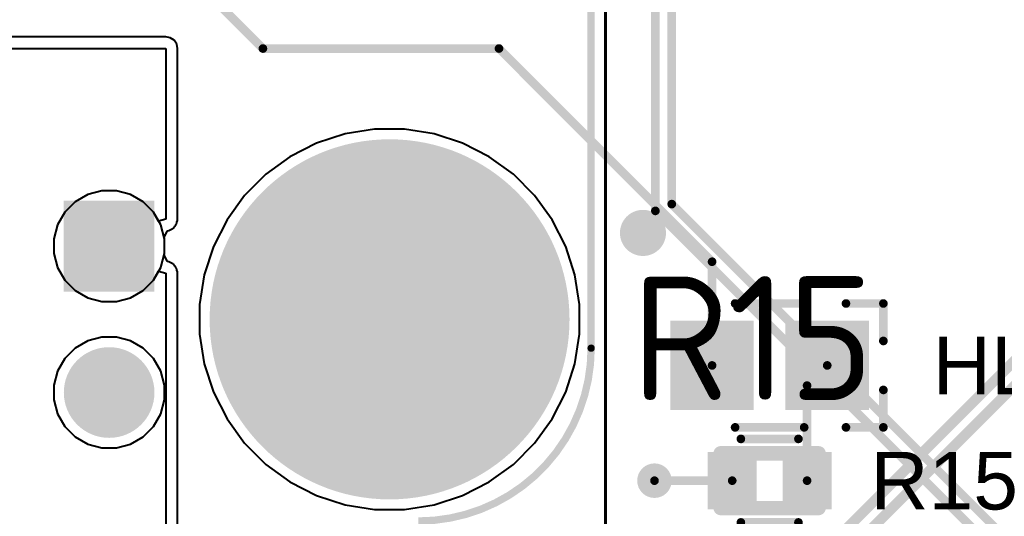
# Model space of a CAD drawing. Header units: inches. Extents: x 0 to 110, y 0 to 95.
# Drawn here: x 77.48 to 94.58, y 14.38 to 23 of the extents above; entities that cross this region are included whole.
import ezdxf

# ---------------------------------------------------------------- set-up
doc = ezdxf.new("R2010")
doc.units = ezdxf.units.IN
for name, color, linetype in [('Bottom Layer', 5, 'Continuous'), ('Bottom Solder', 6, 'Continuous'), ('Int1', 16, 'Continuous'), ('Int2', 76, 'Continuous'), ('Mechanical 13', 56, 'Continuous'), ('Multi-Layer', 9, 'Continuous'), ('Pad Holes', 156, 'Continuous'), ('Panelize Outline', 56, 'Continuous'), ('Top Courtyard', 56, 'Continuous'), ('Top Layer', 1, 'Continuous'), ('Top Overlay', 2, 'Continuous'), ('Top Paste', 8, 'Continuous'), ('Top Solder', 216, 'Continuous'), ('Via Holes', 16, 'Continuous')]:
    doc.layers.add(name, color=color, linetype=linetype)
doc.styles.add('Arial', font='', dxfattribs={"height": 0.2})
doc.styles.add('GOST type B', font='', dxfattribs={"height": 0.2})
doc.styles.get('Arial').set_extended_font_data('Arial')
doc.styles.get('GOST type B').set_extended_font_data('GOST type B')

# ---------------------------------------------------------------- blocks, each defined once
blk = doc.blocks.new('0603R_718')
at = {"layer": 'Top Layer'}
for points in [[(-1.05000171, -0.47500032), (-1.05000171, 0.47500032), (-0.25000077, 0.47500032), (-0.25000077, -0.47500032)], [(0.24999823, -0.47500032), (0.24999823, 0.47500032), (1.04999917, 0.47500032), (1.04999917, -0.47500032)]]:
    blk.add_hatch(color=1, dxfattribs=at).paths.add_polyline_path(points)
at = {"layer": 'Top Paste'}
for points in [[(-1.05000171, -0.47500032), (-1.05000171, 0.47500032), (-0.25000077, 0.47500032), (-0.25000077, -0.47500032)], [(0.24999823, -0.47500032), (0.24999823, 0.47500032), (1.04999917, 0.47500032), (1.04999917, -0.47500032)]]:
    blk.add_hatch(color=8, dxfattribs=at).paths.add_polyline_path(points)
at = {"layer": 'Top Solder'}
for points in [[(-1.07500293, -0.50000154), (-1.07500293, 0.50000154), (-0.22499955, 0.50000154), (-0.22499955, -0.50000154)], [(0.22499701, -0.50000154), (0.22499701, 0.50000154), (1.07500039, 0.50000154), (1.07500039, -0.50000154)]]:
    blk.add_hatch(color=216, dxfattribs=at).paths.add_polyline_path(points)
at = {"layer": 'Panelize Outline'}
for points in [[(-0.8500008399999999, -0.47500032, 0.2499995, 0.2499995, 0), (-0.8500008399999999, 0.47500032, 0.2499995, 0.2499995, 0)], [(-0.8500008399999999, 0.47500032, 0.2499995, 0.2499995, 0), (0.8499983, 0.47500032, 0.2499995, 0.2499995, 0)], [(0.8499983, -0.47500032, 0.2499995, 0.2499995, 0), (0.8499983, 0.47500032, 0.2499995, 0.2499995, 0)], [(-0.8500008399999999, -0.47500032, 0.2499995, 0.2499995, 0), (0.8499983, -0.47500032, 0.2499995, 0.2499995, 0)]]:
    blk.add_lwpolyline(points, format="xyseb", dxfattribs=at)
for points in [[(-0.9125000799999999, 0.47500032, 0.12499848, 0.12499848, 1), (-0.7875015999999999, 0.47500032, 0.12499848, 0.12499848, 1)], [(-0.9125000799999999, 0.47500032, 0.12499848, 0.12499848, 1), (-0.7875015999999999, 0.47500032, 0.12499848, 0.12499848, 1)], [(0.78749906, 0.47500032, 0.12499848, 0.12499848, 1), (0.9124975399999999, 0.47500032, 0.12499848, 0.12499848, 1)], [(0.78749906, 0.47500032, 0.12499848, 0.12499848, 1), (0.9124975399999999, 0.47500032, 0.12499848, 0.12499848, 1)], [(-0.9125000799999999, -0.47500032, 0.12499848, 0.12499848, 1), (-0.7875015999999999, -0.47500032, 0.12499848, 0.12499848, 1)], [(-0.9125000799999999, -0.47500032, 0.12499848, 0.12499848, 1), (-0.7875015999999999, -0.47500032, 0.12499848, 0.12499848, 1)], [(0.78749906, -0.47500032, 0.12499848, 0.12499848, 1), (0.9124975399999999, -0.47500032, 0.12499848, 0.12499848, 1)], [(0.78749906, -0.47500032, 0.12499848, 0.12499848, 1), (0.9124975399999999, -0.47500032, 0.12499848, 0.12499848, 1)]]:
    blk.add_lwpolyline(points, format="xyseb", close=True, dxfattribs=at)
at = {"layer": 'Top Overlay'}
for points in [[(-0.499999, 0.72499982, 0.1499997, 0.1499997, 0), (0.499999, 0.72499982, 0.1499997, 0.1499997, 0)], [(-0.499999, -0.72499982, 0.1499997, 0.1499997, 0), (0.499999, -0.72499982, 0.1499997, 0.1499997, 0)]]:
    blk.add_lwpolyline(points, format="xyseb", dxfattribs=at)
for points in [[(-0.53749956, 0.72499982, 0.07499858, 0.07499858, 1), (-0.46249844, 0.72499982, 0.07499858, 0.07499858, 1)], [(0.46249844, 0.72499982, 0.07499858, 0.07499858, 1), (0.53749956, 0.72499982, 0.07499858, 0.07499858, 1)], [(-0.53749956, -0.72499982, 0.07499858, 0.07499858, 1), (-0.46249844, -0.72499982, 0.07499858, 0.07499858, 1)], [(0.46249844, -0.72499982, 0.07499858, 0.07499858, 1), (0.53749956, -0.72499982, 0.07499858, 0.07499858, 1)]]:
    blk.add_lwpolyline(points, format="xyseb", close=True, dxfattribs=at)
at = {"layer": 'Panelize Outline', "style": 'GOST type B'}
blk.add_text('R15', height=2.15000078, rotation=360, dxfattribs=at).set_placement((-2.40000028, 1.39999974))
blk = doc.blocks.new('0805D_719')
at = {"layer": 'Top Layer'}
for points in [[(-1.70000041, -0.74999977), (-1.70000041, 0.74999977), (-0.30000067, 0.74999977), (-0.30000067, -0.74999977)], [(0.30000067, -0.74999977), (0.30000067, 0.74999977), (1.70000041, 0.74999977), (1.70000041, -0.74999977)]]:
    blk.add_hatch(color=1, dxfattribs=at).paths.add_polyline_path(points)
at = {"layer": 'Top Paste'}
for points in [[(-1.70000041, -0.74999977), (-1.70000041, 0.74999977), (-0.30000067, 0.74999977), (-0.30000067, -0.74999977)], [(0.30000067, -0.74999977), (0.30000067, 0.74999977), (1.70000041, 0.74999977), (1.70000041, -0.74999977)]]:
    blk.add_hatch(color=8, dxfattribs=at).paths.add_polyline_path(points)
at = {"layer": 'Top Solder'}
for points in [[(-1.72500163, -0.77500099), (-1.72500163, 0.77500099), (-0.27499945, 0.77500099), (-0.27499945, -0.77500099)], [(0.27499945, -0.77500099), (0.27499945, 0.77500099), (1.72500163, 0.77500099), (1.72500163, -0.77500099)]]:
    blk.add_hatch(color=216, dxfattribs=at).paths.add_polyline_path(points)
at = {"layer": 'Top Overlay'}
for points in [[(-0.5999987999999999, 1.07499912, 0.1499997, 0.1499997, 0), (0.5999987999999999, 1.07499912, 0.1499997, 0.1499997, 0)], [(1.32500116, 1.07499912, 0.1499997, 0.1499997, 0), (1.97499986, 1.07499912, 0.1499997, 0.1499997, 0)], [(1.97499986, 0.4250004199999999, 0.1499997, 0.1499997, 0), (1.97499986, 1.07499912, 0.1499997, 0.1499997, 0)], [(1.97499986, -1.07499912, 0.1499997, 0.1499997, 0), (1.97499986, -0.4250004199999999, 0.1499997, 0.1499997, 0)], [(-0.5999987999999999, -1.07499912, 0.1499997, 0.1499997, 0), (0.5999987999999999, -1.07499912, 0.1499997, 0.1499997, 0)], [(1.32500116, -1.07499912, 0.1499997, 0.1499997, 0), (1.97499986, -1.07499912, 0.1499997, 0.1499997, 0)]]:
    blk.add_lwpolyline(points, format="xyseb", dxfattribs=at)
for points in [[(-0.63749936, 1.07499912, 0.07499858, 0.07499858, 1), (-0.56249824, 1.07499912, 0.07499858, 0.07499858, 1)], [(0.56249824, 1.07499912, 0.07499858, 0.07499858, 1), (0.63749936, 1.07499912, 0.07499858, 0.07499858, 1)], [(1.2875006, 1.07499912, 0.07499858, 0.07499858, 1), (1.36250172, 1.07499912, 0.07499858, 0.07499858, 1)], [(1.9374993, 1.07499912, 0.07499858, 0.07499858, 1), (2.01250042, 1.07499912, 0.07499858, 0.07499858, 1)], [(1.9374993, 1.07499912, 0.07499858, 0.07499858, 1), (2.01250042, 1.07499912, 0.07499858, 0.07499858, 1)], [(1.9374993, 0.4250004199999999, 0.07499858, 0.07499858, 1), (2.01250042, 0.4250004199999999, 0.07499858, 0.07499858, 1)], [(1.9374993, -0.4250004199999999, 0.07499858, 0.07499858, 1), (2.01250042, -0.4250004199999999, 0.07499858, 0.07499858, 1)], [(-0.63749936, -1.07499912, 0.07499858, 0.07499858, 1), (-0.56249824, -1.07499912, 0.07499858, 0.07499858, 1)], [(0.56249824, -1.07499912, 0.07499858, 0.07499858, 1), (0.63749936, -1.07499912, 0.07499858, 0.07499858, 1)], [(1.2875006, -1.07499912, 0.07499858, 0.07499858, 1), (1.36250172, -1.07499912, 0.07499858, 0.07499858, 1)], [(1.9374993, -1.07499912, 0.07499858, 0.07499858, 1), (2.01250042, -1.07499912, 0.07499858, 0.07499858, 1)], [(1.9374993, -1.07499912, 0.07499858, 0.07499858, 1), (2.01250042, -1.07499912, 0.07499858, 0.07499858, 1)]]:
    blk.add_lwpolyline(points, format="xyseb", close=True, dxfattribs=at)
blk = doc.blocks.new('RPI_721')
at = {"layer": 'Bottom Layer'}
h = blk.add_hatch(color=5, dxfattribs=at)
edge = h.paths.add_edge_path()
edge.add_arc((-39.00000074, 24.49999926), 3.09999888, 0, 360)
h = blk.add_hatch(color=5, dxfattribs=at)
edge = h.paths.add_edge_path()
edge.add_arc((-34.13000031999999, 25.76999926), 0.7619999999999999, 0, 360)
blk.add_hatch(color=5, dxfattribs=at).paths.add_polyline_path([(-34.89200031999999, 23.99199926), (-33.36800031999999, 23.99199926), (-33.36800031999999, 22.46799926), (-34.89200031999999, 22.46799926)])
at = {"layer": 'Bottom Solder'}
h = blk.add_hatch(color=6, dxfattribs=at)
edge = h.paths.add_edge_path()
edge.add_arc((-39.00000074, 24.49999926), 3.1250001, 0, 360)
h = blk.add_hatch(color=6, dxfattribs=at)
edge = h.paths.add_edge_path()
edge.add_arc((-34.13000031999999, 25.76999926), 0.78700122, 0, 360)
blk.add_hatch(color=6, dxfattribs=at).paths.add_polyline_path([(-34.91700154, 24.01700048), (-33.3429991, 24.01700048), (-33.3429991, 22.44299804), (-34.91700154, 22.44299804)])
at = {"layer": 'Int1'}
h = blk.add_hatch(color=16, dxfattribs=at)
edge = h.paths.add_edge_path()
edge.add_arc((-39.00000074, 24.49999926), 3.09999888, 0, 360)
h = blk.add_hatch(color=16, dxfattribs=at)
edge = h.paths.add_edge_path()
edge.add_arc((-34.13000031999999, 25.76999926), 0.7619999999999999, 0, 360)
h = blk.add_hatch(color=16, dxfattribs=at)
edge = h.paths.add_edge_path()
edge.add_arc((-34.13000031999999, 23.22999926), 0.7619999999999999, 0, 360)
at = {"layer": 'Int2'}
h = blk.add_hatch(color=76, dxfattribs=at)
edge = h.paths.add_edge_path()
edge.add_arc((-39.00000074, 24.49999926), 3.09999888, 0, 360)
h = blk.add_hatch(color=76, dxfattribs=at)
edge = h.paths.add_edge_path()
edge.add_arc((-34.13000031999999, 25.76999926), 0.7619999999999999, 0, 360)
h = blk.add_hatch(color=76, dxfattribs=at)
edge = h.paths.add_edge_path()
edge.add_arc((-34.13000031999999, 23.22999926), 0.7619999999999999, 0, 360)
at = {"layer": 'Multi-Layer'}
h = blk.add_hatch(color=9, dxfattribs=at)
edge = h.paths.add_edge_path()
edge.add_arc((-39.00000074, 24.49999926), 3.09999888, 0, 360)
h = blk.add_hatch(color=9, dxfattribs=at)
edge = h.paths.add_edge_path()
edge.add_arc((-34.13000031999999, 25.76999926), 0.7619999999999999, 0, 360)
at = {"layer": 'Pad Holes'}
h = blk.add_hatch(color=7, dxfattribs=at)
edge = h.paths.add_edge_path()
edge.add_arc((-34.13000031999999, 25.76999926), 0.508, 0, 360)
h = blk.add_hatch(color=7, dxfattribs=at)
edge = h.paths.add_edge_path()
edge.add_arc((-39.00000074, 24.49999926), 1.37499852, 0, 360)
h = blk.add_hatch(color=7, dxfattribs=at)
edge = h.paths.add_edge_path()
edge.add_arc((-34.13000031999999, 23.22999926), 0.508, 0, 360)
at = {"layer": 'Top Layer'}
h = blk.add_hatch(color=1, dxfattribs=at)
edge = h.paths.add_edge_path()
edge.add_arc((-39.00000074, 24.49999926), 3.09999888, 0, 360)
h = blk.add_hatch(color=1, dxfattribs=at)
edge = h.paths.add_edge_path()
edge.add_arc((-34.13000031999999, 25.76999926), 0.7619999999999999, 0, 360)
blk.add_hatch(color=1, dxfattribs=at).paths.add_polyline_path([(-34.89200031999999, 23.99199926), (-33.36800031999999, 23.99199926), (-33.36800031999999, 22.46799926), (-34.89200031999999, 22.46799926)])
at = {"layer": 'Top Solder'}
h = blk.add_hatch(color=216, dxfattribs=at)
edge = h.paths.add_edge_path()
edge.add_arc((-39.00000074, 24.49999926), 3.1250001, 0, 360)
h = blk.add_hatch(color=216, dxfattribs=at)
edge = h.paths.add_edge_path()
edge.add_arc((-34.13000031999999, 25.76999926), 0.78700122, 0, 360)
blk.add_hatch(color=216, dxfattribs=at).paths.add_polyline_path([(-34.91700154, 24.01700048), (-33.3429991, 24.01700048), (-33.3429991, 22.44299804), (-34.91700154, 22.44299804)])
at = {"layer": 'Mechanical 13'}
for points in [[(-42.49999881999999, 25.0000008, 0.127, 0.127, -0.4142135623730951), (-39.49999974, 27.99999988, 0.127, 0.127, 0)], [(-42.49999881999999, 25.0000008, 0.127, 0.127, 0), (-42.49999881999999, -25.0000008, 0.127, 0.127, 0)]]:
    blk.add_lwpolyline(points, format="xyseb", dxfattribs=at)
for points in [[(-42.53174882, 25.0000008, 0.0635, 0.0635, 1), (-42.46824881999999, 25.0000008, 0.0635, 0.0635, 1)], [(-42.53174882, 25.0000008, 0.0635, 0.0635, 1), (-42.46824881999999, 25.0000008, 0.0635, 0.0635, 1)], [(-43.19999996, 22.99999972, 0.3999992, 0.3999992, 1), (-43.59999916, 22.99999972, 0.3999992, 0.3999992, 1)], [(-43.69999895999999, 22.99999972, 0.1999996, 0.1999996, 1), (-43.49999936, 22.99999972, 0.1999996, 0.1999996, 1)], [(-43.29999976, 22.99999972, 0.1999996, 0.1999996, 1), (-43.10000016, 22.99999972, 0.1999996, 0.1999996, 1)]]:
    blk.add_lwpolyline(points, format="xyseb", close=True, dxfattribs=at)
at = {"layer": 'Top Courtyard'}
blk.add_lwpolyline([(-42.75000085999999, 28.24999938, 0.0499999, 0.0499999, 0), (-42.75000085999999, -30.25499918, 0.0499999, 0.0499999, 0)], format="xyseb", dxfattribs=at)
at = {"layer": 'Top Overlay'}
for points in [[(-42.49999881999999, 25.0000008, 0.127, 0.127, -0.4142135623730951), (-39.49999974, 27.99999988, 0.127, 0.127, 0)], [(-42.49999881999999, 25.0000008, 0.127, 0.127, 0), (-42.49999881999999, -25.0000008, 0.127, 0.127, 0)]]:
    blk.add_lwpolyline(points, format="xyseb", dxfattribs=at)
for points in [[(-42.53174882, 25.0000008, 0.0635, 0.0635, 1), (-42.46824881999999, 25.0000008, 0.0635, 0.0635, 1)], [(-42.53174882, 25.0000008, 0.0635, 0.0635, 1), (-42.46824881999999, 25.0000008, 0.0635, 0.0635, 1)], [(-43.19999996, 22.99999972, 0.3999992, 0.3999992, 1), (-43.59999916, 22.99999972, 0.3999992, 0.3999992, 1)], [(-43.69999895999999, 22.99999972, 0.1999996, 0.1999996, 1), (-43.49999936, 22.99999972, 0.1999996, 0.1999996, 1)], [(-43.29999976, 22.99999972, 0.1999996, 0.1999996, 1), (-43.10000016, 22.99999972, 0.1999996, 0.1999996, 1)]]:
    blk.add_lwpolyline(points, format="xyseb", close=True, dxfattribs=at)

msp = doc.modelspace()

# ---------------------------------------------------------------- hatches: boundary and pattern name
at = {"layer": 'Bottom Layer'}
h = msp.add_hatch(color=5, dxfattribs=at)
edge = h.paths.add_edge_path()
edge.add_arc((88.5000008, 15.00000048), 0.2999994, 0, 360)
at = {"layer": 'Int1'}
h = msp.add_hatch(color=16, dxfattribs=at)
edge = h.paths.add_edge_path()
edge.add_arc((88.5000008, 15.00000048), 0.2999994, 0, 360)
at = {"layer": 'Int2'}
h = msp.add_hatch(color=76, dxfattribs=at)
edge = h.paths.add_edge_path()
edge.add_arc((88.5000008, 15.00000048), 0.2999994, 0, 360)
at = {"layer": 'Top Layer'}
h = msp.add_hatch(color=1, dxfattribs=at)
edge = h.paths.add_edge_path()
edge.add_arc((88.5000008, 15.00000048), 0.2999994, 0, 360)
at = {"layer": 'Via Holes'}
h = msp.add_hatch(color=7, dxfattribs=at)
edge = h.paths.add_edge_path()
edge.add_arc((88.5000008, 15.00000048), 0.1499997, 0, 360)

# ---------------------------------------------------------------- linework, layer by layer
at = {"layer": 'Bottom Layer'}
for points in [[(88.51579706, 19.68228728, 0.1499997, 0.1499997, 0), (88.51579706, 29.21771906, 0.1499997, 0.1499997, 0)], [(88.8000002, 19.80000612, 0.1499997, 0.1499997, 0), (88.8000002, 29.10000022, 0.1499997, 0.1499997, 0)], [(88.8000002, 19.80000612, 0.1499997, 0.1499997, 0), (96.50790451999998, 12.0921018, 0.1499997, 0.1499997, 0)], [(88.51579706, 19.68228728, 0.1499997, 0.1499997, 0), (96.39018568, 11.80789866, 0.1499997, 0.1499997, 0)]]:
    msp.add_lwpolyline(points, format="xyseb", dxfattribs=at)
for points in [[(88.76249963999999, 19.80000612, 0.07499858, 0.07499858, 1), (88.83750076, 19.80000612, 0.07499858, 0.07499858, 1)], [(88.76249963999999, 19.80000612, 0.07499858, 0.07499858, 1), (88.83750076, 19.80000612, 0.07499858, 0.07499858, 1)], [(88.4782965, 19.68228728, 0.07499858, 0.07499858, 1), (88.55329762, 19.68228728, 0.07499858, 0.07499858, 1)], [(88.4782965, 19.68228728, 0.07499858, 0.07499858, 1), (88.55329762, 19.68228728, 0.07499858, 0.07499858, 1)]]:
    msp.add_lwpolyline(points, format="xyseb", close=True, dxfattribs=at)
at = {"layer": 'Int1'}
for p, q in [((80.0141402, 22.70365538), (54.7041832, 22.70365538)), ((80.09217661999999, 22.68813344), (80.0141402, 22.70365538)), ((80.15833346, 22.64392982), (80.09217661999999, 22.68813344)), ((80.20253708, 22.57777298), (80.15833346, 22.64392982)), ((80.21805902, 22.49973656), (80.20253708, 22.57777298)), ((54.50026438, 22.49973656), (80.0141402, 22.49973656)), ((80.0141402, 22.49973656), (80.0141402, 19.53941736)), ((80.21805902, 19.53941736), (80.21805902, 22.49973656)), ((83.64028483999999, 21.09999844), (83.12724802, 21.0187413)), ((84.15971483999999, 21.09999844), (83.64028483999999, 21.09999844)), ((84.67275166, 21.0187413), (84.15971483999999, 21.09999844)), ((83.12724802, 21.0187413), (82.63324087999999, 20.85822854)), ((85.1667588, 20.85822854), (84.67275166, 21.0187413)), ((82.63324087999999, 20.85822854), (82.17042493999999, 20.62240986)), ((85.62957474, 20.62240986), (85.1667588, 20.85822854)), ((82.17042493999999, 20.62240986), (81.75019463999999, 20.31709678)), ((86.04980504, 20.31709678), (85.62957474, 20.62240986)), ((81.75019463999999, 20.31709678), (81.38290302, 19.94980516)), ((86.41709666, 19.94980516), (86.04980504, 20.31709678)), ((78.90334994, 20.03199956), (78.65868189999999, 19.96643962)), ((79.1566489, 20.03199956), (78.90334994, 20.03199956)), ((79.40131693999999, 19.96643962), (79.1566489, 20.03199956)), ((78.43931733999999, 19.83979014), (78.26020924, 19.66068204)), ((78.65868189999999, 19.96643962), (78.43931733999999, 19.83979014)), ((79.6206815, 19.83979014), (79.40131693999999, 19.96643962)), ((79.7997896, 19.66068204), (79.6206815, 19.83979014)), ((81.38290302, 19.94980516), (81.07758994, 19.52957486)), ((86.72240974, 19.52957486), (86.41709666, 19.94980516)), ((78.26020924, 19.66068204), (78.13355976, 19.44131748)), ((79.88913918, 19.50592492), (79.7997896, 19.66068204)), ((80.0141402, 19.53941736), (79.88913918, 19.50592492)), ((80.20774153999999, 19.4875404), (80.21631404, 19.51279816)), ((80.21543519999999, 19.52622206), (80.21805902, 19.53941736)), ((80.21631404, 19.51279816), (80.21543519999999, 19.52622206)), ((81.07758994, 19.52957486), (80.84177126, 19.06675892)), ((86.95822842, 19.06675892), (86.72240974, 19.52957486)), ((78.13355976, 19.44131748), (78.06799982, 19.19664944)), ((79.98344429999999, 19.22857216), (80.04594608000001, 19.33682696)), ((80.04594608000001, 19.33682696), (80.06691631999999, 19.34244544)), ((80.06691631999999, 19.34244544), (80.07898386, 19.34839666)), ((80.07898386, 19.34839666), (80.09217661999999, 19.35102048)), ((80.09217661999999, 19.35102048), (80.11435843999999, 19.36584138)), ((80.11435843999999, 19.36584138), (80.13827762, 19.37763714)), ((80.13827762, 19.37763714), (80.1471473, 19.38774888)), ((80.1471473, 19.38774888), (80.15833346, 19.3952241)), ((80.15833346, 19.3952241), (80.17314927999999, 19.4173983)), ((80.17314927999999, 19.4173983), (80.19073877999999, 19.43745414)), ((80.19073877999999, 19.43745414), (80.19506439999999, 19.45019732)), ((80.19506439999999, 19.45019732), (80.20253708, 19.46138094)), ((80.20253708, 19.46138094), (80.20774153999999, 19.4875404)), ((78.06799982, 19.19664944), (78.06799982, 18.94335048)), ((79.99199902, 19.19664944), (79.98344429999999, 19.22857216)), ((79.99199902, 18.94335048), (79.99199902, 19.19664944)), ((80.84177126, 19.06675892), (80.6812585, 18.57275178)), ((87.11874118, 18.57275178), (86.95822842, 19.06675892)), ((78.06799982, 18.94335048), (78.13355976, 18.69868244)), ((79.98344429999999, 18.91142776), (79.99199902, 18.94335048)), ((80.04594608000001, 18.80317296), (79.98344429999999, 18.91142776)), ((78.13355976, 18.69868244), (78.26020924, 18.47931788)), ((80.06691631999999, 18.79755448), (80.04594608000001, 18.80317296)), ((80.07898386, 18.79160326), (80.06691631999999, 18.79755448)), ((80.09217661999999, 18.78897944), (80.07898386, 18.79160326)), ((80.11435843999999, 18.77415854), (80.09217661999999, 18.78897944)), ((80.13827762, 18.76236278), (80.11435843999999, 18.77415854)), ((80.14714475999999, 18.75225104), (80.13827762, 18.76236278)), ((80.15833346, 18.74477582), (80.14714475999999, 18.75225104)), ((80.17315436, 18.722594), (80.15833346, 18.74477582)), ((80.19073877999999, 18.70254324), (80.17315436, 18.722594)), ((80.19506186, 18.68980514), (80.19073877999999, 18.70254324)), ((80.20253708, 18.67861898), (80.19506186, 18.68980514)), ((80.20774153999999, 18.65245698), (80.20253708, 18.67861898)), ((80.21631404, 18.62720176), (80.20774153999999, 18.65245698)), ((78.26020924, 18.47931788), (78.43931733999999, 18.30020978)), ((79.6206815, 18.30020978), (79.7997896, 18.47931788)), ((79.7997896, 18.47931788), (79.88913918, 18.634075)), ((79.88913918, 18.634075), (80.0141402, 18.60058256)), ((80.0141402, 18.60058256), (80.0141402, 12.36879162)), ((80.21543519999999, 18.61377786), (80.21631404, 18.62720176)), ((80.21805902, 18.60058256), (80.21543519999999, 18.61377786)), ((80.21805902, 12.36879162), (80.21805902, 18.60058256)), ((80.6812585, 18.57275178), (80.60000136, 18.05971496)), ((87.19999831999999, 18.05971496), (87.11874118, 18.57275178)), ((78.43931733999999, 18.30020978), (78.65868189999999, 18.1735603)), ((79.40131693999999, 18.1735603), (79.6206815, 18.30020978)), ((78.65868189999999, 18.1735603), (78.90334994, 18.10800036)), ((79.1566489, 18.10800036), (79.40131693999999, 18.1735603)), ((78.90334994, 18.10800036), (79.1566489, 18.10800036)), ((80.60000136, 18.05971496), (80.60000136, 17.54028496)), ((87.19999831999999, 17.54028496), (87.19999831999999, 18.05971496)), ((80.60000136, 17.54028496), (80.6812585, 17.02724814)), ((87.11874118, 17.02724814), (87.19999831999999, 17.54028496)), ((80.6812585, 17.02724814), (80.84177126, 16.533241)), ((86.95822842, 16.533241), (87.11874118, 17.02724814)), ((80.84177126, 16.533241), (81.07758994, 16.07042506)), ((86.72240974, 16.07042506), (86.95822842, 16.533241)), ((81.07758994, 16.07042506), (81.38290302, 15.65019476)), ((86.41709666, 15.65019476), (86.72240974, 16.07042506)), ((81.38290302, 15.65019476), (81.75019463999999, 15.28290314)), ((86.04980504, 15.28290314), (86.41709666, 15.65019476)), ((81.75019463999999, 15.28290314), (82.17042493999999, 14.97759006)), ((85.62957474, 14.97759006), (86.04980504, 15.28290314)), ((82.17042493999999, 14.97759006), (82.63324087999999, 14.74177138)), ((85.1667588, 14.74177138), (85.62957474, 14.97759006)), ((82.63324087999999, 14.74177138), (83.12724802, 14.58125862)), ((84.67275166, 14.58125862), (85.1667588, 14.74177138)), ((83.12724802, 14.58125862), (83.64028483999999, 14.50000148)), ((84.15971483999999, 14.50000148), (84.67275166, 14.58125862)), ((83.64028483999999, 14.50000148), (84.15971483999999, 14.50000148))]:
    msp.add_line(p, q, dxfattribs=at)
at = {"layer": 'Int2'}
for p, q in [((83.64028483999999, 21.09999844), (83.12724802, 21.0187413)), ((84.15971483999999, 21.09999844), (83.64028483999999, 21.09999844)), ((84.67275166, 21.0187413), (84.15971483999999, 21.09999844)), ((83.12724802, 21.0187413), (82.63324087999999, 20.85822854)), ((85.1667588, 20.85822854), (84.67275166, 21.0187413)), ((82.63324087999999, 20.85822854), (82.17042493999999, 20.62240986)), ((85.62957474, 20.62240986), (85.1667588, 20.85822854)), ((82.17042493999999, 20.62240986), (81.75019463999999, 20.31709678)), ((86.04980504, 20.31709678), (85.62957474, 20.62240986)), ((81.75019463999999, 20.31709678), (81.38290302, 19.94980516)), ((86.41709666, 19.94980516), (86.04980504, 20.31709678)), ((78.90334994, 20.03199956), (78.65868189999999, 19.96643962)), ((79.1566489, 20.03199956), (78.90334994, 20.03199956)), ((79.40131693999999, 19.96643962), (79.1566489, 20.03199956)), ((78.43931733999999, 19.83979014), (78.26020924, 19.66068204)), ((78.65868189999999, 19.96643962), (78.43931733999999, 19.83979014)), ((79.6206815, 19.83979014), (79.40131693999999, 19.96643962)), ((79.7997896, 19.66068204), (79.6206815, 19.83979014)), ((81.38290302, 19.94980516), (81.07758994, 19.52957486)), ((86.72240974, 19.52957486), (86.41709666, 19.94980516)), ((78.26020924, 19.66068204), (78.13355976, 19.44131748)), ((79.92643908, 19.44131748), (79.7997896, 19.66068204)), ((81.07758994, 19.52957486), (80.84177126, 19.06675892)), ((86.95822842, 19.06675892), (86.72240974, 19.52957486)), ((78.13355976, 19.44131748), (78.06799982, 19.19664944)), ((79.99199902, 19.19664944), (79.92643908, 19.44131748)), ((78.06799982, 19.19664944), (78.06799982, 18.94335048)), ((79.99199902, 18.94335048), (79.99199902, 19.19664944)), ((80.84177126, 19.06675892), (80.6812585, 18.57275178)), ((87.11874118, 18.57275178), (86.95822842, 19.06675892)), ((78.06799982, 18.94335048), (78.13355976, 18.69868244)), ((79.92643908, 18.69868244), (79.99199902, 18.94335048)), ((78.13355976, 18.69868244), (78.26020924, 18.47931788)), ((79.7997896, 18.47931788), (79.92643908, 18.69868244)), ((78.26020924, 18.47931788), (78.43931733999999, 18.30020978)), ((79.6206815, 18.30020978), (79.7997896, 18.47931788)), ((80.6812585, 18.57275178), (80.60000136, 18.05971496)), ((87.19999831999999, 18.05971496), (87.11874118, 18.57275178)), ((78.43931733999999, 18.30020978), (78.65868189999999, 18.1735603)), ((79.40131693999999, 18.1735603), (79.6206815, 18.30020978)), ((78.65868189999999, 18.1735603), (78.90334994, 18.10800036)), ((79.1566489, 18.10800036), (79.40131693999999, 18.1735603)), ((78.90334994, 18.10800036), (79.1566489, 18.10800036)), ((80.60000136, 18.05971496), (80.60000136, 17.54028496)), ((87.19999831999999, 17.54028496), (87.19999831999999, 18.05971496)), ((78.90334994, 17.49199956), (78.65868189999999, 17.42643962)), ((79.1566489, 17.49199956), (78.90334994, 17.49199956)), ((79.40131693999999, 17.42643962), (79.1566489, 17.49199956)), ((80.60000136, 17.54028496), (80.6812585, 17.02724814)), ((87.11874118, 17.02724814), (87.19999831999999, 17.54028496)), ((78.43931733999999, 17.29979014), (78.26020924, 17.12068204)), ((78.65868189999999, 17.42643962), (78.43931733999999, 17.29979014)), ((79.6206815, 17.29979014), (79.40131693999999, 17.42643962)), ((79.7997896, 17.12068204), (79.6206815, 17.29979014)), ((78.26020924, 17.12068204), (78.13355976, 16.90131748)), ((79.92643908, 16.90131748), (79.7997896, 17.12068204)), ((80.6812585, 17.02724814), (80.84177126, 16.533241)), ((86.95822842, 16.533241), (87.11874118, 17.02724814)), ((78.13355976, 16.90131748), (78.06799982, 16.65664944)), ((79.99199902, 16.65664944), (79.92643908, 16.90131748)), ((78.06799982, 16.65664944), (78.06799982, 16.40335048)), ((79.99199902, 16.40335048), (79.99199902, 16.65664944)), ((80.84177126, 16.533241), (81.07758994, 16.07042506)), ((86.72240974, 16.07042506), (86.95822842, 16.533241)), ((78.06799982, 16.40335048), (78.13355976, 16.15868244)), ((79.92643908, 16.15868244), (79.99199902, 16.40335048)), ((78.13355976, 16.15868244), (78.26020924, 15.93931788)), ((79.7997896, 15.93931788), (79.92643908, 16.15868244)), ((78.26020924, 15.93931788), (78.43931733999999, 15.76020978)), ((79.6206815, 15.76020978), (79.7997896, 15.93931788)), ((81.07758994, 16.07042506), (81.38290302, 15.65019476)), ((86.41709666, 15.65019476), (86.72240974, 16.07042506)), ((78.43931733999999, 15.76020978), (78.65868189999999, 15.6335603)), ((79.40131693999999, 15.6335603), (79.6206815, 15.76020978)), ((78.65868189999999, 15.6335603), (78.90334994, 15.56800036)), ((78.90334994, 15.56800036), (79.1566489, 15.56800036)), ((79.1566489, 15.56800036), (79.40131693999999, 15.6335603)), ((81.38290302, 15.65019476), (81.75019463999999, 15.28290314)), ((86.04980504, 15.28290314), (86.41709666, 15.65019476)), ((81.75019463999999, 15.28290314), (82.17042493999999, 14.97759006)), ((85.62957474, 14.97759006), (86.04980504, 15.28290314)), ((82.17042493999999, 14.97759006), (82.63324087999999, 14.74177138)), ((85.1667588, 14.74177138), (85.62957474, 14.97759006)), ((82.63324087999999, 14.74177138), (83.12724802, 14.58125862)), ((84.67275166, 14.58125862), (85.1667588, 14.74177138)), ((83.12724802, 14.58125862), (83.64028483999999, 14.50000148)), ((84.15971483999999, 14.50000148), (84.67275166, 14.58125862)), ((83.64028483999999, 14.50000148), (84.15971483999999, 14.50000148))]:
    msp.add_line(p, q, dxfattribs=at)
at = {"layer": 'Top Layer'}
for points in [[(80.59999882, 23.6000036, 0.1499997, 0.1499997, 0), (81.7000017, 22.50000072, 0.1499997, 0.1499997, 0)], [(81.7000017, 22.50000072, 0.1499997, 0.1499997, 0), (85.80000111999999, 22.50000072, 0.1499997, 0.1499997, 0)], [(85.80000111999999, 22.50000072, 0.1499997, 0.1499997, 0), (89.4999988, 18.80000304, 0.1499997, 0.1499997, 0)], [(89.4999988, 16.99999902, 0.1499997, 0.1499997, 0), (89.4999988, 18.80000304, 0.1499997, 0.1499997, 0)], [(90.96328009999999, 13.2930138, 0.17999964, 0.17999964, 0), (95.09300006, 17.42273376, 0.17999964, 0.17999964, 0)], [(91.1803612, 13.0759327, 0.17999964, 0.17999964, 0), (95.3999997, 17.2955712, 0.17999964, 0.17999964, 0)], [(91.14999804, 16.64999718, 0.1499997, 0.1499997, 0), (91.49999987999999, 16.99999902, 0.1499997, 0.1499997, 0)], [(91.14999804, 14.99999794, 0.1499997, 0.1499997, 0), (91.14999804, 16.64999718, 0.1499997, 0.1499997, 0)], [(88.5000008, 15.00000048, 0.1499997, 0.1499997, 0), (89.84999556, 15.00000048, 0.1499997, 0.1499997, 0)], [(89.84999556, 15.00000048, 0.1499997, 0.1499997, 0), (89.8499981, 14.99999794, 0.1499997, 0.1499997, 0)]]:
    msp.add_lwpolyline(points, format="xyseb", dxfattribs=at)
for points in [[(81.66250113999999, 22.50000072, 0.07499858, 0.07499858, 1), (81.73750226, 22.50000072, 0.07499858, 0.07499858, 1)], [(81.66250113999999, 22.50000072, 0.07499858, 0.07499858, 1), (81.73750226, 22.50000072, 0.07499858, 0.07499858, 1)], [(85.76250055999999, 22.50000072, 0.07499858, 0.07499858, 1), (85.83750168, 22.50000072, 0.07499858, 0.07499858, 1)], [(85.76250055999999, 22.50000072, 0.07499858, 0.07499858, 1), (85.83750168, 22.50000072, 0.07499858, 0.07499858, 1)], [(89.46249823999999, 18.80000304, 0.07499858, 0.07499858, 1), (89.53749936, 18.80000304, 0.07499858, 0.07499858, 1)], [(89.46249823999999, 18.80000304, 0.07499858, 0.07499858, 1), (89.53749936, 18.80000304, 0.07499858, 0.07499858, 1)], [(89.46249823999999, 16.99999902, 0.07499858, 0.07499858, 1), (89.53749936, 16.99999902, 0.07499858, 0.07499858, 1)], [(91.46249931999999, 16.99999902, 0.07499858, 0.07499858, 1), (91.53750043999999, 16.99999902, 0.07499858, 0.07499858, 1)], [(91.11249748, 16.64999718, 0.07499858, 0.07499858, 1), (91.1874986, 16.64999718, 0.07499858, 0.07499858, 1)], [(91.11249748, 16.64999718, 0.07499858, 0.07499858, 1), (91.1874986, 16.64999718, 0.07499858, 0.07499858, 1)], [(88.46250024, 15.00000048, 0.07499858, 0.07499858, 1), (88.53750136, 15.00000048, 0.07499858, 0.07499858, 1)], [(89.812495, 15.00000048, 0.07499858, 0.07499858, 1), (89.88749612, 15.00000048, 0.07499858, 0.07499858, 1)], [(89.812495, 15.00000048, 0.07499858, 0.07499858, 1), (89.88749612, 15.00000048, 0.07499858, 0.07499858, 1)], [(89.81249754, 14.99999794, 0.07499858, 0.07499858, 1), (89.88749865999999, 14.99999794, 0.07499858, 0.07499858, 1)], [(91.11249748, 14.99999794, 0.07499858, 0.07499858, 1), (91.1874986, 14.99999794, 0.07499858, 0.07499858, 1)]]:
    msp.add_lwpolyline(points, format="xyseb", close=True, dxfattribs=at)

# ---------------------------------------------------------------- block references
at = {"rotation": 180}
msp.add_blockref('RPI_721', (44.8999991, 42.29999922), dxfattribs=at)
for name, p in [('0603R_718', (90.49999934, 14.99999794)), ('0805D_719', (90.49999934, 16.99999902))]:
    msp.add_blockref(name, p)

# ---------------------------------------------------------------- texts
at = {"layer": 'Top Overlay', "style": 'Arial'}
for s, p in [('HL1', (93.33370969999999, 16.50016004)), ('R15', (92.25040478, 14.5001615))]:
    msp.add_text(s, height=1.00000054, dxfattribs=at).set_placement(p)

doc.saveas('drawing.dxf')
